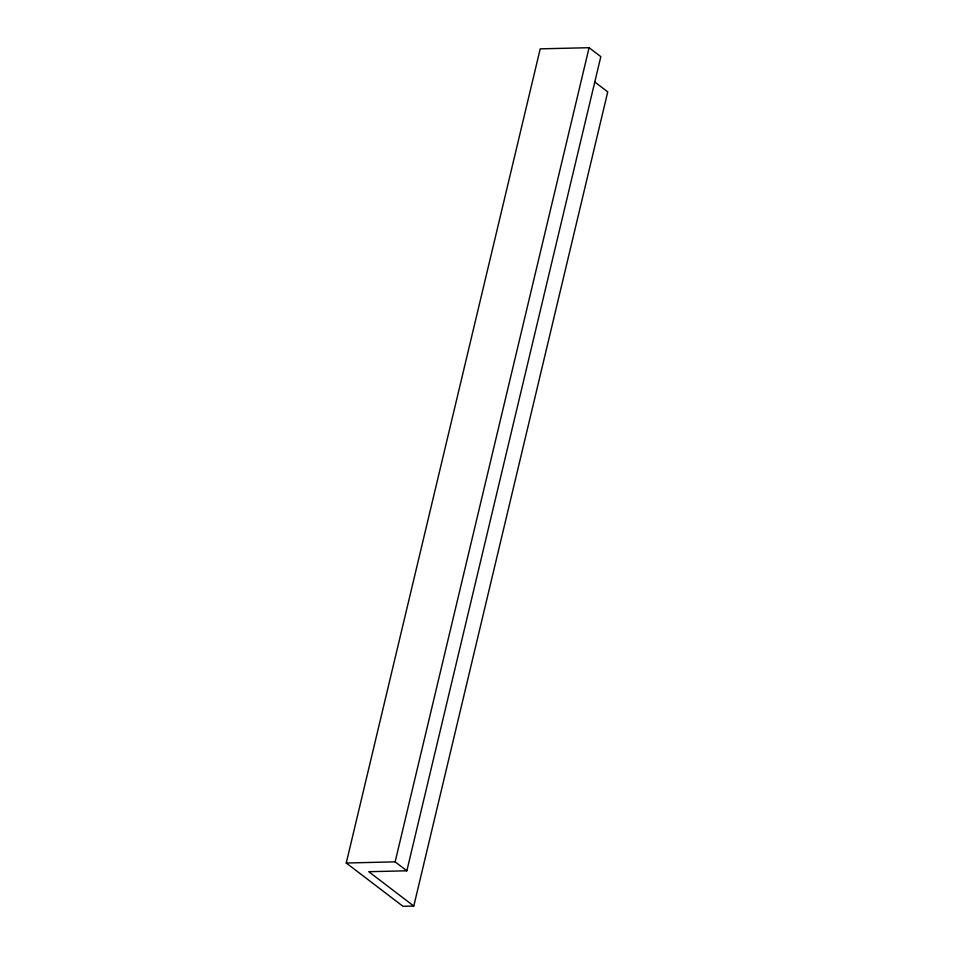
<?xml version="1.0" encoding="UTF-8"?>
<svg xmlns="http://www.w3.org/2000/svg" width="954" height="954" viewBox="0 0 954 954"><rect width="100%" height="100%" fill="white"/><g stroke="black" fill="none" stroke-linecap="round" stroke-linejoin="round"><path stroke-width="1.43" d="M413.786 906.05L402.982 906.3L346.254 863.012L540.214 48.857L589.095 47.7L600.817 56.644L406.857 870.799L368.781 871.706L413.786 906.05L607.746 91.882L594.712 81.949M406.857 870.799L395.135 861.856L589.095 47.7M346.254 863.012L395.135 861.856"/></g></svg>
